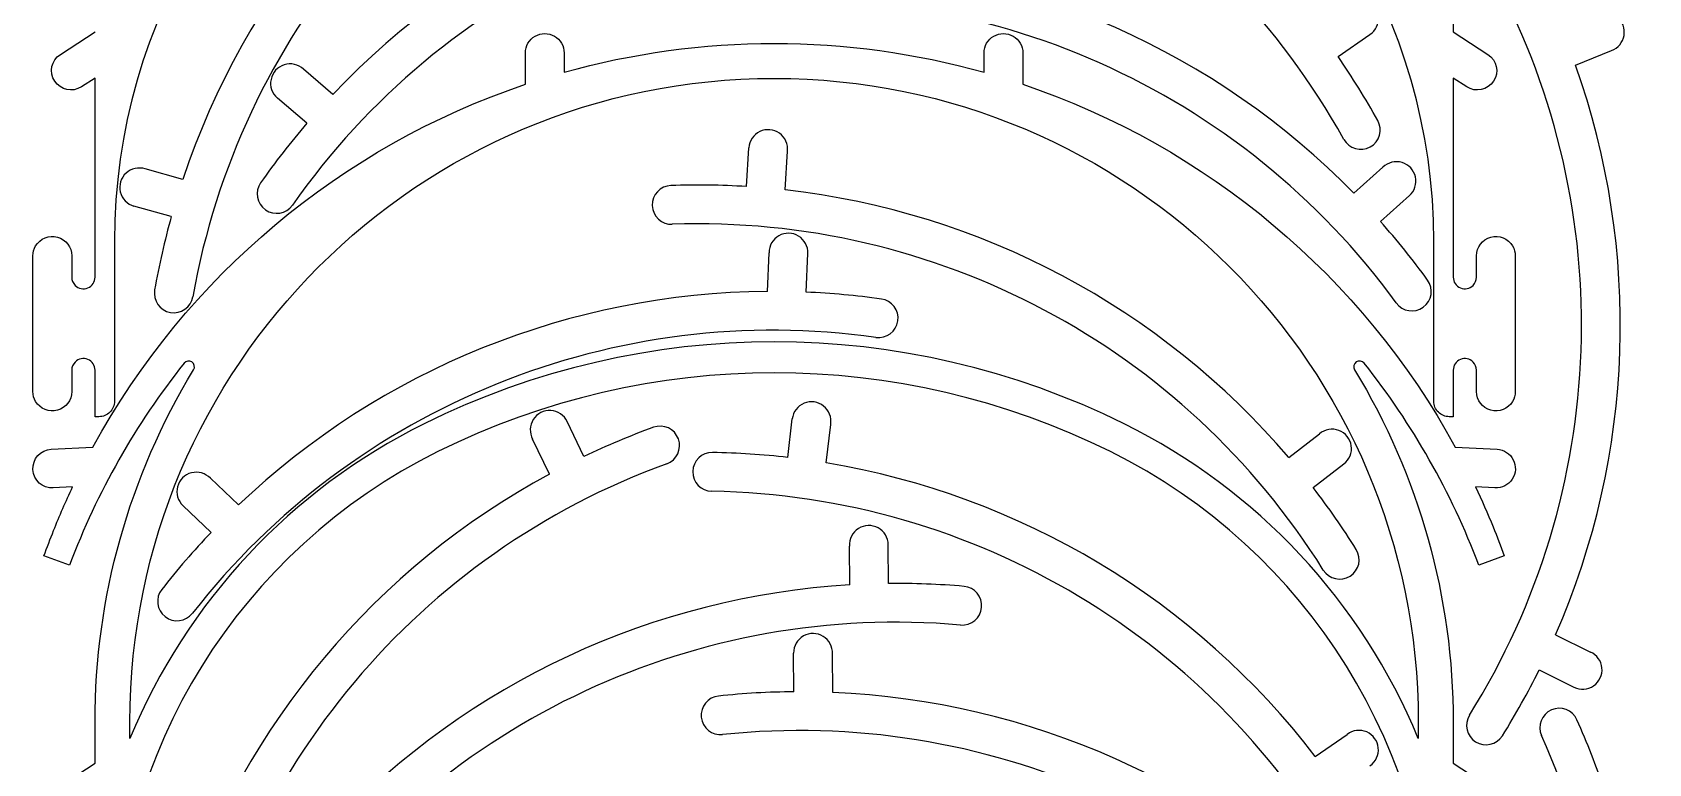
# Model space of a CAD drawing. Extents: x 1 to 1687, y 2 to 1275.
# Drawn here: x 1090 to 1680, y 468 to 736 of the extents above; entities that cross this region are included whole.
import ezdxf

# ---------------------------------------------------------------- set-up
doc = ezdxf.new("R2010")
doc.units = 0
doc.layers.add('Capa_1', color=7, linetype='CONTINUOUS')

msp = doc.modelspace()

# ---------------------------------------------------------------- linework, layer by layer
at = {"layer": 'Capa_1', "color": 7}
for points in [[(1608.845535, 751.032411), (1608.845535, 735.835082), (1608.847037, 735.860593), (1621.516033, 727.625296)], [(1100.112258, 727.624927), (1112.781264, 735.860225), (1112.782764, 735.834713)], [(1566.776476, 726.84433), (1578.446893, 734.886821)], [(1269.95814, 716.67847), (1269.95814, 728.151018)], [(1284.131371, 728.151018), (1284.131371, 721.064404)], [(1451.670385, 728.151018), (1451.670385, 716.67847)], [(1653.525291, 723.629725), (1666.626456, 729.037105)], [(1199.645661, 712.976078), (1188.879845, 722.194402)], [(1112.782548, 646.15123), (1112.782548, 718.956581)], [(1613.791283, 715.741696), (1608.845535, 718.956581)], [(1613.791481, 715.742093), (1613.791283, 715.741696)], [(1190.158004, 702.440883), (1179.392191, 711.659209)], [(1350.693124, 679.288853), (1351.576178, 693.43454)], [(1364.816719, 678.051912), (1365.699771, 692.197601)], [(1144.798497, 681.913045), (1131.145522, 685.717854)], [(1572.560701, 676.930731), (1583.163995, 686.335541)], [(1582.23078, 666.562722), (1592.834073, 675.967532)], [(1140.652126, 668.355259), (1126.999153, 672.16007)], [(1119.869163, 659.348376), (1119.869163, 605.048896)], [(1358.362445, 640.918264), (1358.962858, 655.078765)], [(1372.537967, 640.672112), (1373.13838, 654.832613)], [(1608.845535, 612.13551), (1608.845535, 605.048896), (1608.845535, 595.127608)], [(1114.199874, 595.127608), (1112.782548, 595.127608), (1112.782548, 605.048896)], [(1601.758921, 600.796927), (1601.758921, 605.048896)], [(1291.355108, 580.592701), (1285.237288, 593.377559)], [(1365.8117, 580.232773), (1367.433872, 594.312858)], [(1379.851203, 578.258355), (1381.473372, 592.338442)], [(1278.723303, 574.155036), (1272.605483, 586.939893)], [(1548.77886, 580.237507), (1560.012371, 588.879758)], [(1096.786038, 583.241323), (1112.038831, 584.04744)], [(1557.702147, 569.220203), (1568.935658, 577.862454)], [(1104.610809, 569.461799), (1097.534072, 569.087852)], [(1165.183678, 562.868976), (1154.915067, 572.638106)], [(1624.094228, 569.088221), (1617.017507, 569.462196)], [(1155.157655, 552.844765), (1144.889046, 562.613896)], [(1103.463124, 540.885396), (1094.129148, 544.248164)], [(1388.474898, 533.665221), (1388.333385, 547.837739)], [(1402.643876, 534.161296), (1402.502363, 548.333813)], [(1627.499148, 544.248533), (1618.16517, 540.885764)], [(1646.253984, 515.406634), (1658.946035, 509.098535)], [(1368.048019, 494.559654), (1367.942169, 508.732482)], [(1382.223495, 494.310939), (1382.117642, 508.483768)], [(1640.263408, 502.556769), (1652.95546, 496.24867)], [(1558.442019, 470.950167), (1570.112436, 478.992658)], [(1596.089629, 483.603244), (1596.089629, 477.522844)], [(1608.845535, 483.602479), (1608.845535, 468.40515), (1608.847037, 468.430662), (1621.516033, 460.195364)], [(1100.112258, 460.194996), (1112.781264, 468.430293), (1112.782764, 468.404781)]]:
    msp.add_lwpolyline(points, dxfattribs=at)
msp.add_lwpolyline([(1488.688051, 592.522662)], close=True, dxfattribs=at)
for points in [[(1237.9794, 849.795434), (1165.631091, 813.900622), (1119.869153, 740.111706), (1119.869163, 659.348376)], [(1321.608626, 845.30997), (1231.202186, 812.404715), (1165.217934, 733.767745), (1148.511497, 639.020845)], [(1601.758921, 659.348376), (1601.758928, 740.111708), (1555.996987, 813.900624), (1483.648675, 849.795434)], [(1278.723303, 841.518413), (1215.439412, 807.246543), (1167.560568, 750.186759), (1144.798497, 681.913045)], [(1568.895638, 696.54934), (1522.252818, 780.695211), (1434.261789, 833.565555), (1338.067918, 835.244627)], [(1388.474898, 801.028598), (1316.636297, 796.712663), (1249.128821, 765.23341), (1199.645661, 712.976078)], [(1428.944581, 786.340795), (1333.102159, 794.725918), (1240.066699, 751.34277), (1184.883755, 672.533362)], [(1572.560701, 676.930731), (1522.173061, 728.316504), (1454.126478, 758.612795), (1382.223495, 761.674316)], [(1588.026176, 636.751808), (1531.476223, 714.586138), (1437.697792, 756.338986), (1342.016308, 746.282458)], [(1614.794204, 486.016005), (1665.776952, 567.605463), (1669.359497, 670.196203), (1624.192331, 755.143288)], [(1578.446893, 734.886821), (1580.567759, 736.348364), (1581.729338, 738.845012), (1581.481245, 741.408726)], [(1671.246497, 734.550599), (1671.670871, 737.091114), (1670.684277, 739.661973), (1668.669259, 741.266345)], [(1269.95814, 728.151018), (1269.95814, 730.682822), (1271.308842, 733.022305), (1273.501448, 734.288207)], [(1273.501448, 734.288207), (1275.694055, 735.554109), (1278.395457, 735.554109), (1280.588064, 734.288207)], [(1280.588064, 734.288207), (1282.78067, 733.022305), (1284.131371, 730.682822), (1284.131371, 728.151018)], [(1284.131371, 721.064404), (1334.282136, 735.156638), (1387.346392, 735.156638), (1437.497157, 721.064404)], [(1437.497157, 728.151018), (1437.497157, 730.682821), (1438.847858, 733.022304), (1441.040464, 734.288206)], [(1441.040464, 734.288206), (1443.23307, 735.554107), (1445.934472, 735.554107), (1448.127078, 734.288206)], [(1448.127078, 734.288206), (1450.319684, 733.022304), (1451.670385, 730.682821), (1451.670385, 728.151018)], [(1666.626456, 729.037105), (1669.053522, 729.89946), (1670.822123, 732.010084), (1671.246497, 734.550599)], [(1098.041632, 717.826696), (1095.910765, 721.104759), (1096.837324, 725.489253), (1100.112258, 727.624927)], [(1437.497157, 721.064404), (1437.497157, 721.064404), (1437.497157, 728.151018), (1437.497157, 728.151018)], [(1581.291857, 703.420714), (1576.835997, 711.459289), (1571.991814, 719.276395), (1566.776476, 726.84433)], [(1621.516033, 727.625296), (1624.786643, 725.48791), (1625.710299, 721.106633), (1623.580892, 717.830822)], [(1181.869831, 723.807816), (1179.413554, 723.032567), (1177.570806, 720.986359), (1177.056099, 718.462595)], [(1188.879845, 722.194402), (1187.009616, 723.965433), (1184.326108, 724.583065), (1181.869831, 723.807816)], [(1646.253984, 515.406634), (1675.022499, 581.374691), (1677.622031, 655.815574), (1653.525291, 723.629725)], [(1107.836815, 715.741696), (1104.555628, 713.615641), (1100.172499, 714.548632), (1098.041632, 717.826696)], [(1112.782548, 718.956581), (1112.782548, 718.956581), (1107.836815, 715.741696), (1107.836815, 715.741696)], [(1112.038831, 584.04744), (1146.159113, 646.517167), (1202.533025, 693.863688), (1269.95814, 716.67847)], [(1125.538457, 483.603244), (1125.563157, 613.524895), (1230.89239, 718.834105), (1360.814043, 718.834105)], [(1177.056099, 718.462595), (1176.541391, 715.938832), (1177.435672, 713.334423), (1179.392191, 711.659209)], [(1360.814043, 718.834105), (1490.735696, 718.834105), (1596.064929, 613.524895), (1596.089629, 483.603244)], [(1451.670385, 716.67847), (1519.095351, 693.863727), (1575.469162, 646.517351), (1609.589459, 584.047808)], [(1608.845535, 718.956581), (1608.845535, 718.956581), (1608.845535, 646.15123), (1608.845535, 646.15123)], [(1623.580892, 717.830822), (1621.451486, 714.555012), (1617.072473, 713.620678), (1613.791481, 715.742093)], [(1578.528755, 693.788143), (1581.951397, 695.685356), (1583.188392, 699.997696), (1581.291857, 703.420714)], [(1190.158004, 702.440883), (1184.180169, 695.459557), (1178.545411, 688.191627), (1173.273698, 680.662851)], [(1355.603709, 699.394607), (1353.278383, 698.286831), (1351.736601, 696.005254), (1351.576178, 693.43454)], [(1362.769568, 698.767023), (1360.672202, 700.262137), (1357.929035, 700.502382), (1355.603709, 699.394607)], [(1365.699771, 692.197601), (1365.988647, 694.757065), (1364.866934, 697.27191), (1362.769568, 698.767023)], [(1568.895638, 696.54934), (1570.793527, 693.127073), (1575.106112, 691.890931), (1578.528755, 693.788143)], [(1131.145522, 685.717854), (1128.702049, 686.53256), (1126.008942, 685.958225), (1124.110434, 684.217543)], [(1590.144742, 688.070969), (1587.675337, 688.803237), (1585.003039, 688.138898), (1583.163995, 686.335541)], [(1595.050988, 682.810618), (1594.492306, 685.324988), (1592.614148, 687.338701), (1590.144742, 688.070969)], [(1124.110434, 684.217543), (1122.211926, 682.476861), (1121.406593, 679.843588), (1122.006699, 677.338757)], [(1173.273698, 680.662851), (1171.02975, 677.456827), (1171.809205, 673.038809), (1175.014786, 670.794226)], [(1323.139185, 679.666912), (1319.228299, 679.529575), (1316.169001, 676.248245), (1316.305564, 672.337331)], [(1350.693124, 679.288853), (1341.520038, 679.861497), (1332.324529, 679.987666), (1323.139185, 679.666912)], [(1592.834073, 675.967532), (1594.761014, 677.676649), (1595.60967, 680.296248), (1595.050988, 682.810618)], [(1122.006699, 677.338757), (1122.606804, 674.833925), (1124.517969, 672.851469), (1126.999153, 672.16007)], [(1548.77886, 580.237507), (1502.098452, 635.01297), (1436.33099, 669.98215), (1364.816719, 678.051912)], [(1140.652126, 668.355259), (1138.184803, 659.501686), (1136.149538, 650.533353), (1134.553542, 641.482042)], [(1175.014786, 670.794226), (1178.220366, 668.549644), (1182.638538, 669.328226), (1184.883755, 672.533362)], [(1316.305564, 672.337331), (1316.442127, 668.426417), (1319.722853, 665.36647), (1323.633793, 665.50226)], [(1561.403922, 539.07764), (1510.42117, 620.667095), (1419.78371, 668.859887), (1323.633793, 665.50226)], [(1091.100625, 657.56802), (1092.731135, 660.31054), (1095.993341, 661.625273), (1099.069887, 660.779791)], [(1362.56373, 661.305824), (1360.321587, 660.038158), (1358.943138, 657.65438), (1358.962858, 655.078765)], [(1369.755874, 661.180935), (1367.559095, 662.525681), (1364.805873, 662.573489), (1362.56373, 661.305824)], [(1599.492585, 645.082682), (1594.090283, 652.518306), (1588.329542, 659.686788), (1582.23078, 666.562722)], [(1622.558196, 660.779787), (1625.634741, 661.62527), (1628.896945, 660.310538), (1630.527456, 657.56802)], [(1090.105383, 653.946505), (1090.105381, 655.221217), (1090.449204, 656.472329), (1091.100625, 657.56802)], [(1099.069887, 660.779791), (1102.146433, 659.934308), (1104.278617, 657.137113), (1104.278611, 653.946505)], [(1373.13838, 654.832613), (1373.24751, 657.40599), (1371.952654, 659.836189), (1369.755874, 661.180935)], [(1601.758921, 605.048896), (1601.758921, 605.048896), (1601.758921, 659.348376), (1601.758921, 659.348376)], [(1617.349472, 653.946505), (1617.349468, 657.137111), (1619.481652, 659.934305), (1622.558196, 660.779787)], [(1630.527456, 657.56802), (1631.178878, 656.472329), (1631.522702, 655.221217), (1631.5227, 653.946505)], [(1090.105383, 604.340234), (1090.105383, 604.340234), (1090.105383, 653.946505), (1090.105383, 653.946505)], [(1104.278611, 653.946505), (1104.278611, 653.946505), (1104.278611, 646.15123), (1104.278611, 646.15123)], [(1617.349472, 646.15123), (1617.349472, 646.15123), (1617.349472, 653.946505), (1617.349472, 653.946505)], [(1631.5227, 653.946505), (1631.5227, 653.946505), (1631.5227, 604.340234), (1631.5227, 604.340234)], [(1104.278611, 646.15123), (1104.278635, 645.023567), (1104.726608, 643.942097), (1105.523988, 643.144719)], [(1110.157699, 642.222995), (1111.746542, 642.881097), (1112.782513, 644.431486), (1112.782548, 646.15123)], [(1597.923994, 635.185174), (1601.089913, 637.48536), (1601.792145, 641.916308), (1599.492585, 645.082682)], [(1608.845535, 646.15123), (1608.845569, 644.431485), (1609.881541, 642.881094), (1611.470385, 642.222992)], [(1616.104099, 643.144719), (1616.901477, 643.942097), (1617.349449, 645.023567), (1617.349472, 646.15123)], [(1105.523988, 643.144719), (1106.740031, 641.928678), (1108.568857, 641.564894), (1110.157699, 642.222995)], [(1134.553542, 641.482042), (1133.874758, 637.628064), (1136.44832, 633.953392), (1140.302164, 633.273846)], [(1140.302164, 633.273846), (1144.156008, 632.5943), (1147.831189, 635.167136), (1148.511497, 639.020845)], [(1358.362445, 640.918264), (1286.396417, 640.367986), (1217.333961, 612.464943), (1165.183678, 562.868976)], [(1399.980473, 638.167926), (1390.878978, 639.447054), (1381.720657, 640.282769), (1372.537967, 640.672112)], [(1406.010509, 630.16419), (1406.555126, 634.039404), (1403.85558, 637.622543), (1399.980473, 638.167926)], [(1611.470385, 642.222992), (1613.059229, 641.56489), (1614.888055, 641.928676), (1616.104099, 643.144719)], [(1398.007965, 624.13257), (1302.735735, 637.522207), (1207.557278, 599.067614), (1148.325395, 523.254264)], [(1488.688051, 592.522662), (1408.124018, 632.493614), (1313.504066, 632.493614), (1232.940032, 592.522662)], [(1588.026176, 636.751808), (1590.326988, 633.586344), (1594.758075, 632.884988), (1597.923994, 635.185174)], [(1398.007965, 624.13257), (1401.883288, 623.58872), (1405.465893, 626.288975), (1406.010509, 630.16419)], [(1483.648675, 582.365503), (1406.25958, 620.761243), (1315.368495, 620.761243), (1237.9794, 582.365503)], [(1145.299081, 614.719893), (1127.617982, 592.420946), (1113.504708, 567.513029), (1103.463124, 540.885396)], [(1105.523988, 615.142105), (1104.726588, 614.344707), (1104.278612, 613.263202), (1104.278611, 612.13551)], [(1110.157738, 616.063813), (1108.568888, 616.721937), (1106.740042, 616.358158), (1105.523988, 615.142105)], [(1112.782548, 612.13551), (1112.782547, 613.855269), (1111.746589, 615.40569), (1110.157738, 616.063813)], [(1148.179444, 615.144214), (1147.2579, 615.785518), (1145.996543, 615.599701), (1145.299081, 614.719893)], [(1148.782359, 612.295874), (1149.365015, 613.255576), (1149.100989, 614.502909), (1148.179444, 615.144214)], [(1573.448869, 615.144606), (1572.527319, 614.503309), (1572.263283, 613.255978), (1572.845932, 612.296271)], [(1576.329229, 614.720262), (1575.631775, 615.600076), (1574.370419, 615.785903), (1573.448869, 615.144606)], [(1618.16517, 540.885764), (1608.12359, 567.513397), (1594.010322, 592.421313), (1576.329229, 614.720262)], [(1611.470346, 616.063816), (1609.881494, 615.405692), (1608.845535, 613.855271), (1608.845535, 612.13551)], [(1616.104099, 615.142105), (1614.888044, 616.35816), (1613.059197, 616.72194), (1611.470346, 616.063816)], [(1617.349472, 612.13551), (1617.349472, 613.263202), (1616.901498, 614.344707), (1616.104099, 615.142105)], [(1104.278611, 612.13551), (1104.278611, 612.13551), (1104.278611, 604.340234), (1104.278611, 604.340234)], [(1112.782548, 605.048896), (1112.782548, 605.048896), (1112.782548, 612.13551), (1112.782548, 612.13551)], [(1112.782764, 483.602111), (1112.782772, 528.985673), (1125.234609, 573.499338), (1148.782359, 612.295874)], [(1572.845932, 612.296271), (1596.393689, 573.499727), (1608.84553, 528.986052), (1608.845535, 483.602479)], [(1617.349472, 604.340234), (1617.349472, 604.340234), (1617.349472, 612.13551), (1617.349472, 612.13551)], [(1091.100625, 600.718776), (1090.449214, 601.814451), (1090.105391, 603.065542), (1090.105383, 604.340234)], [(1104.278611, 604.340234), (1104.278591, 601.149637), (1102.146399, 598.352466), (1099.06986, 597.506998)], [(1119.869163, 605.048896), (1119.869163, 605.048896), (1119.869163, 600.796927), (1119.869163, 600.796927)], [(1622.558224, 597.507002), (1619.481686, 598.352469), (1617.349494, 601.149639), (1617.349472, 604.340234)], [(1631.5227, 604.340234), (1631.522692, 603.065542), (1631.178868, 601.814451), (1630.527456, 600.718776)], [(1099.06986, 597.506998), (1095.99332, 596.661531), (1092.73113, 597.976266), (1091.100625, 600.718776)], [(1118.208677, 596.788116), (1117.145478, 595.724911), (1115.703468, 595.127608), (1114.199874, 595.127608)], [(1119.869163, 600.796927), (1119.86917, 599.293333), (1119.271875, 597.85132), (1118.208677, 596.788116)], [(1279.270356, 597.394804), (1276.699395, 597.550818), (1274.245999, 596.300471), (1272.861438, 594.128567)], [(1285.237288, 593.377559), (1284.125516, 595.700949), (1281.841317, 597.238789), (1279.270356, 597.394804)], [(1371.767809, 600.053972), (1369.387693, 599.069413), (1367.728616, 596.871654), (1367.433872, 594.312858)], [(1378.891002, 599.052217), (1376.874759, 600.655049), (1374.147925, 601.038531), (1371.767809, 600.053972)], [(1381.473372, 592.338442), (1381.895804, 594.879281), (1380.907246, 597.449385), (1378.891002, 599.052217)], [(1603.419408, 596.788115), (1602.356208, 597.851319), (1601.758913, 599.293333), (1601.758921, 600.796927)], [(1607.428212, 595.127608), (1605.924618, 595.127608), (1604.482607, 595.72491), (1603.419408, 596.788115)], [(1630.527456, 600.718776), (1628.896951, 597.976268), (1625.634762, 596.661534), (1622.558224, 597.507002)], [(1232.940032, 592.522662), (1184.407023, 568.443542), (1146.249082, 527.586075), (1125.538457, 477.522844)], [(1272.861438, 594.128567), (1271.476876, 591.956662), (1271.378894, 589.204768), (1272.605483, 586.939893)], [(1316.761046, 591.265113), (1308.124389, 588.121622), (1299.645727, 584.559944), (1291.355108, 580.592701)], [(1325.842779, 587.029163), (1324.504344, 590.706457), (1320.438604, 592.60282), (1316.761046, 591.265113)], [(1596.089629, 477.522844), (1575.379004, 527.586075), (1537.221062, 568.443542), (1488.688051, 592.522662)], [(1567.097171, 590.124006), (1564.684861, 591.026747), (1561.972731, 590.550437), (1560.012371, 588.879758)], [(1608.845535, 595.127608), (1608.845535, 595.127608), (1607.428212, 595.127608), (1607.428212, 595.127608)], [(1321.608626, 577.946593), (1325.285654, 579.285755), (1327.181214, 583.35187), (1325.842779, 587.029163)], [(1571.624522, 584.534227), (1571.242595, 587.081443), (1569.509481, 589.221265), (1567.097171, 590.124006)], [(1568.935658, 577.862454), (1570.977127, 579.432992), (1572.00645, 581.987011), (1571.624522, 584.534227)], [(1090.088505, 575.790844), (1089.882048, 579.697193), (1092.879842, 583.032003), (1096.786038, 583.241323)], [(1237.9794, 582.365503), (1165.631091, 546.47069), (1119.869153, 472.681774), (1119.869163, 391.918444)], [(1338.315309, 582.052376), (1334.402594, 582.119907), (1331.175757, 579.003185), (1331.107452, 575.090484)], [(1365.8117, 580.232773), (1356.681155, 581.284714), (1347.504851, 581.891966), (1338.315309, 582.052376)], [(1601.758921, 391.918445), (1601.758928, 472.681776), (1555.996987, 546.470692), (1483.648675, 582.365503)], [(1609.589459, 584.047808), (1609.589459, 584.047808), (1624.842263, 583.24172), (1624.842263, 583.24172)], [(1624.842263, 583.24172), (1627.370542, 583.108096), (1629.635481, 581.635802), (1630.783899, 579.379437)], [(1630.783899, 579.379437), (1631.932317, 577.123071), (1631.789742, 574.425429), (1630.409881, 572.302687)], [(1097.534072, 569.087852), (1093.627574, 568.884259), (1090.294962, 571.884496), (1090.088505, 575.790844)], [(1147.999099, 574.616184), (1145.505615, 573.970549), (1143.558302, 572.023588), (1142.912217, 569.530221)], [(1278.723303, 574.155036), (1215.439412, 539.883166), (1167.560568, 482.823382), (1144.798497, 414.549668)], [(1154.915067, 572.638106), (1153.140089, 574.50459), (1150.492583, 575.26182), (1147.999099, 574.616184)], [(1321.608626, 577.946593), (1231.202186, 545.041338), (1165.217934, 466.404368), (1148.511497, 371.657468)], [(1331.107452, 575.090484), (1331.039146, 571.177783), (1334.155231, 567.950329), (1338.067918, 567.88125)], [(1558.442019, 470.950167), (1514.692311, 528.093626), (1450.845126, 566.456885), (1379.851203, 578.258355)], [(1097.65531, 553.523323), (1099.810259, 558.906033), (1102.129851, 564.221359), (1104.610809, 569.461799)], [(1142.912217, 569.530221), (1142.266131, 567.036853), (1143.022882, 564.389211), (1144.889046, 562.613896)], [(1568.895638, 429.185963), (1522.252818, 513.331834), (1434.261789, 566.202178), (1338.067918, 567.88125)], [(1573.423532, 546.588364), (1568.553072, 554.382721), (1563.306413, 561.93559), (1557.702147, 569.220203)], [(1617.017507, 569.462196), (1619.296116, 564.649133), (1621.438645, 559.772816), (1623.442543, 554.839052)], [(1630.409881, 572.302687), (1629.030021, 570.179945), (1626.622507, 568.954597), (1624.094228, 569.088221)], [(1398.792247, 554.496409), (1396.5281, 555.724341), (1393.776149, 555.627991), (1391.603423, 554.244718)], [(1094.129148, 544.248164), (1095.250327, 547.360221), (1096.425895, 550.452414), (1097.65531, 553.523323)], [(1155.157655, 552.844765), (1148.822638, 546.185862), (1142.815228, 539.222793), (1137.156714, 531.980235)], [(1391.603423, 554.244718), (1389.430698, 552.861445), (1388.178896, 550.408791), (1388.333385, 547.837739)], [(1402.502363, 548.333813), (1402.476663, 550.909375), (1401.056394, 553.268476), (1398.792247, 554.496409)], [(1623.442543, 554.839052), (1624.865234, 551.336285), (1626.217706, 547.805405), (1627.499148, 544.248533)], [(1571.168347, 536.824386), (1574.487006, 538.898125), (1575.496615, 543.269295), (1573.423532, 546.588364)], [(1561.403922, 539.07764), (1563.478318, 535.759391), (1567.849687, 534.750646), (1571.168347, 536.824386)], [(1137.156714, 531.980235), (1134.74805, 528.896044), (1135.295217, 524.443287), (1138.378931, 522.034013)], [(1388.474898, 533.665221), (1316.636297, 529.349286), (1249.128821, 497.870033), (1199.645661, 445.612701)], [(1430.179832, 533.096772), (1421.023866, 533.89781), (1411.834358, 534.253071), (1402.643876, 534.161296)], [(1436.620488, 525.419591), (1436.961545, 529.317998), (1434.078171, 532.754943), (1430.179832, 533.096772)], [(1428.944581, 518.977418), (1333.102159, 527.362541), (1240.066699, 483.979393), (1184.883755, 405.169985)], [(1428.944581, 518.977418), (1432.843056, 518.637131), (1436.27943, 521.521185), (1436.620488, 525.419591)], [(1138.378931, 522.034013), (1141.462646, 519.62474), (1145.915511, 520.171025), (1148.325395, 523.254264)], [(1371.544136, 514.958976), (1369.301749, 513.691693), (1367.922877, 511.308125), (1367.942169, 508.732482)], [(1378.736317, 514.832787), (1376.539767, 516.177953), (1373.786523, 516.22626), (1371.544136, 514.958976)], [(1382.117642, 508.483768), (1382.227275, 511.057148), (1380.932868, 513.48762), (1378.736317, 514.832787)], [(1663.17013, 503.276202), (1662.924021, 505.840107), (1661.306997, 508.068953), (1658.946035, 509.098535)], [(1626.813849, 478.505336), (1631.684301, 486.299698), (1636.17279, 494.326324), (1640.263408, 502.556769)], [(1660.13073, 496.756648), (1662.252727, 498.216548), (1663.416238, 500.712297), (1663.17013, 503.276202)], [(1652.95546, 496.24867), (1655.26197, 495.102289), (1658.008733, 495.296748), (1660.13073, 496.756648)], [(1340.534828, 493.014727), (1336.643048, 492.604915), (1333.820097, 489.118172), (1334.229139, 485.226311)], [(1368.048019, 494.559654), (1358.857333, 494.491021), (1349.675423, 493.975436), (1340.534828, 493.014727)], [(1572.560701, 409.567354), (1522.173061, 460.953127), (1454.126478, 491.249418), (1382.223495, 494.310939)], [(1334.229139, 485.226311), (1334.638181, 481.33445), (1338.124366, 478.510809), (1342.016308, 478.919081)], [(1588.026176, 369.388431), (1531.476223, 447.222761), (1437.697792, 488.975609), (1342.016308, 478.919081)], [(1614.794204, 486.016005), (1612.721137, 482.696926), (1613.730766, 478.325761), (1617.049435, 476.252037)], [(1644.699733, 487.928767), (1641.124754, 486.337093), (1639.516603, 482.148981), (1641.107569, 478.573688)], [(1654.055522, 484.338453), (1652.463142, 487.913116), (1648.274712, 489.52044), (1644.699733, 487.928767)], [(1664.026879, 458.649262), (1661.121527, 467.368915), (1657.79381, 475.942107), (1654.055522, 484.338453)], [(1112.782764, 468.404781), (1112.782764, 468.404781), (1112.782764, 483.602111), (1112.782764, 483.602111)], [(1125.538457, 477.522844), (1125.538457, 477.522844), (1125.538457, 483.603244), (1125.538457, 483.603244)], [(1577.252645, 479.864411), (1574.890887, 480.892165), (1572.157546, 480.55845), (1570.112436, 478.992658)], [(1581.481245, 474.045349), (1581.233152, 476.609063), (1579.614403, 478.836656), (1577.252645, 479.864411)], [(1612.958965, 210.757566), (1669.508914, 288.5919), (1680.239101, 390.682827), (1641.107569, 478.573688)], [(1617.049435, 476.252037), (1620.368104, 474.178313), (1624.739468, 475.187078), (1626.813849, 478.505336)], [(1578.446893, 467.523444), (1580.567759, 468.984987), (1581.729338, 471.481635), (1581.481245, 474.045349)]]:
    msp.add_open_spline(points, degree=3, dxfattribs=at)

doc.saveas('drawing.dxf')
